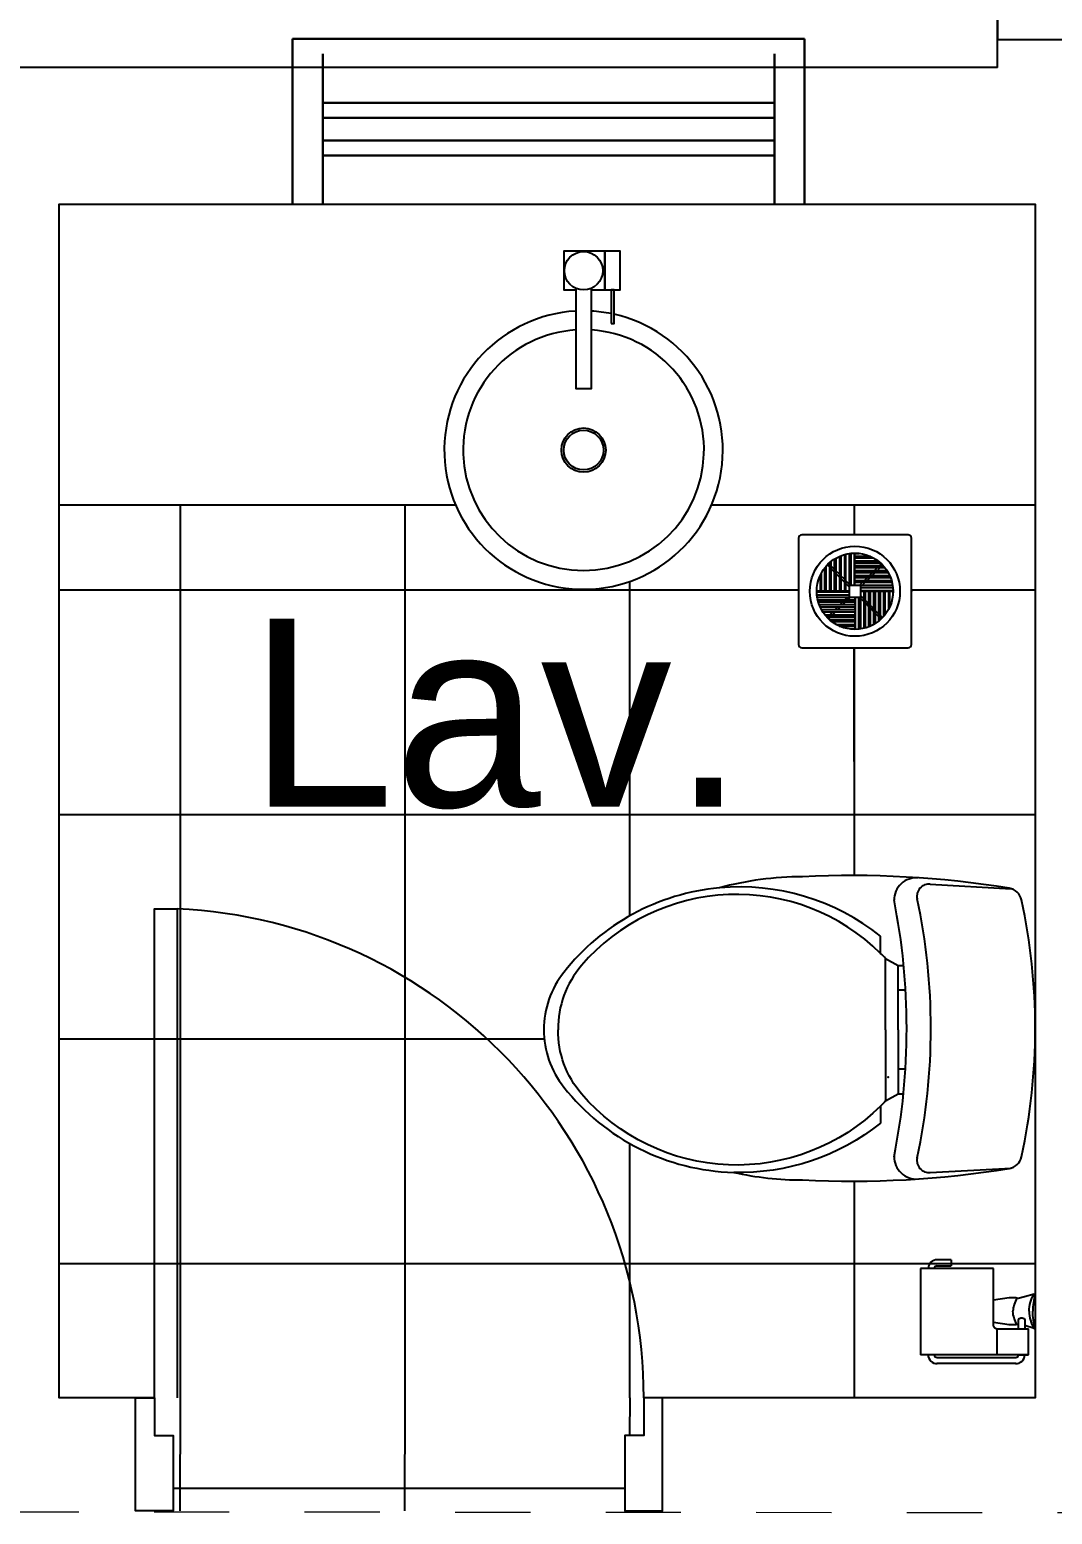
# Model space of a CAD drawing. Header units: millimetres. Extents: x 578 to 638.3, y 269.6 to 296.6.
# Drawn here: x 591.377 to 592.735, y 288.949 to 290.922 of the extents above; entities that cross this region are included whole.
import ezdxf
from ezdxf.enums import TextEntityAlignment as Align

# ---------------------------------------------------------------- set-up
doc = ezdxf.new("R2010")
doc.units = ezdxf.units.MM
doc.linetypes.add('Masc$0$T05', pattern=[3, 2, -1])
for name, color, linetype in [('Cotas', 2, 'Continuous'), ('GIRO', 1, 'Continuous'), ('ID-WC', 7, 'Continuous'), ('WC-DET1', 8, 'Continuous'), ('WC-DET2', 15, 'Continuous'), ('WC-OUTL', 7, 'Continuous'), ('WC-SERIAL', 4, 'Continuous')]:
    doc.layers.add(name, color=color, linetype=linetype)
doc.layers.add('Janelas', color=10, linetype='Continuous', lineweight=30)
doc.styles.add('HELVECONDENSE', font='arial.ttf')
pattern_1 = [(0, (-330398.4268343513, -7393298.52156069), (0, 0.29845), []), (90, (-330398.4268343513, -7393298.52156069), (-0.29845, 1.827479186027638e-17), [])]

# ---------------------------------------------------------------- blocks, each defined once
blk = doc.blocks.new('C110P')
at = {"layer": 'WC-DET1'}
for p, q in [((-0.1915269525470186, -0.1394737942193065), (-0.1856125363340804, -0.0318458994320876)), ((0.1915269525470178, -0.1394737942193069), (0.1856125363340797, -0.03184589943208849)), ((-0.05077833094590567, -0.1819544274192665), (-0.08355022264715595, -0.1819544274192665)), ((0.05431554446898834, -0.1819544274192665), (0.08708743617023862, -0.1819544274192665))]:
    blk.add_line(p, q, dxfattribs=at)
at = {"layer": 'WC-DET1', "color": 7}
for p, q in [((-0.08355022264715595, -0.1819544274192665), (-0.08355022264715595, -0.1747643778002452)), ((-0.05077833094590567, -0.1722409959409974), (-0.05077833094590567, -0.1819544274192665)), ((0.05431554446898835, -0.172453798571669), (0.05431554446898834, -0.1819544274192665)), ((0.08708743617023862, -0.1819544274192665), (0.08708743617023863, -0.1751109265377636)), ((-0.09268853860231219, -0.1987271659831037), (-0.08355022264715595, -0.1819544274192665)), ((0.001768606761541336, -0.1819544274192665), (-0.05077833094590567, -0.1819544274192665)), ((0.001768606761541336, -0.1819544274192665), (0.05431554446898834, -0.1819544274192665)), ((0.09622575212539486, -0.1987271659831037), (0.08708743617023862, -0.1819544274192665))]:
    blk.add_line(p, q, dxfattribs=at)
for points in [[(-0.122414324985177, -0.2055605039165189, 0.1944056063866159), (-0.1867236047630947, -0.4195994293851729, 0.1684500269145761)], [(-0.09967791587056063, -0.2055605039165189, 0.4342170512204622), (-0.08355022264715595, -0.6027064589138152, 0.1826337667963633), (0.001768606761541336, -0.633813594657408, 2.693815112159577)], [(-0.09967791587056063, -0.2055605039165189), (-0.122414324985177, -0.2055605039165189, 0.416606398600508)], [(-0.09268853860231219, -0.1987271659831037, 0.008985134755129945), (-0.09967791587056063, -0.2055605039165189, 0.1826337667963633)], [(0.001768606761541336, -0.1987271659831037), (-0.09268853860231219, -0.1987271659831037, 0.008985134755129945)], [(0.001768606761541336, -0.1987271659831037), (0.09622575212539486, -0.1987271659831037, -0.4449381114470771)], [(0.1032151293936433, -0.2055605039165189, -0.4342170512204622), (0.08708743617023862, -0.6027064589138152, -0.1826337667963633), (0.001768606761541336, -0.633813594657408, -2.693815112159577)], [(0.09622575212539486, -0.1987271659831037, -0.008985134755129945), (0.1032151293936433, -0.2055605039165189, -0.1826337667963633)], [(0.1032151293936433, -0.2055605039165189), (0.1259515385082597, -0.2055605039165189, -0.416606398600508)], [(0.1259515385082597, -0.2055605039165189, -0.1778977256134315), (0.1914065319963385, -0.4006022457613264, -0.1684500269145761)]]:
    blk.add_lwpolyline(points, format="xyb", dxfattribs=at)
for centre, radius, start, end in [((-0.1701821595910146, -0.1576004053089739), 0.03002401618170511, 176.1327126090121, 269.9999999999999), ((0.1701821595910138, -0.1576004053089743), 0.03002401618170511, 269.9999999999999, 3.867287390987697), ((0, -1.045784619667287), 0.8750182292081169, 90, 101.2622240271162), ((-3.108624468950438e-15, -1.045784619667287), 0.8750182292081169, 78.73777597288361, 89.99999999999984)]:
    blk.add_arc(centre, radius, start, end, dxfattribs=at)
at = {"layer": 'WC-DET1'}
for centre, radius, start, end in [((-0.1756105627988066, -0.1412283818095323), 0.01601280863024273, 173.7092405227046, 282.0884622497418), ((-2.220446049250313e-16, -0.9611840308358142), 0.8225373306796401, 90, 102.0884622497414), ((-2.664535259100376e-15, -0.9611840308358142), 0.8225373306796401, 77.91153775025843, 89.99999999999984), ((0.1756105627988054, -0.1412283818095328), 0.01601280863024273, 257.9115377502581, 6.290759477295309)]:
    blk.add_arc(centre, radius, start, end, dxfattribs=at)
at = {"layer": 'WC-DET2', "linetype": 'ByBlock'}
blk.add_point((0.06505203506035995, -0.1952502419782016), dxfattribs=at)
at = {"layer": 'WC-OUTL'}
blk.add_lwpolyline([(0, 5.551115123125783e-16, 0.05300231429199562), (-0.1706836759366774, -0.01814423126980191, 0.308728813305216), (-0.1862321940999292, -0.03450023160748956, 0.05301381344892974), (-0.201431596649774, -0.3091993562696687, 0.06631926107765289), (-0.1867236047630947, -0.4195994293851729, 0.2055529328344461), (-0.0744119066919996, -0.6263603209910215, 0.1684500269145761), (0.001768606761541336, -0.6527921557300668, 0.1684500269145761), (0.07794912021508227, -0.6263603209910215, 0.2222378832335763), (0.1914065319963385, -0.4006022457613264, 0.0546760342686792), (0.2014315966497732, -0.3091993562696687, 0.05301381344892974), (0.1862321940999291, -0.03450023160749091, 0.3087288133052159), (0.1706836759366768, -0.0181442312698028, 0.05300231429199551)], format="xyb", close=True, dxfattribs=at)
at = {"layer": 'WC-SERIAL', "flags": 3}
blk.add_attdef('SERIAL', text='', height=0.02328198801972799, dxfattribs=at).set_placement((0.01902621645020247, -0.348673195344862), align=Align.TOP_CENTER)
blk = doc.blocks.new('acc-xx2')
at = {"layer": 'ID-WC'}
for points in [[(10.41458307068388, 212.8832929359487), (28.42152267994243, 212.8832929359487), (28.42152267994243, 264.279140748331), (-26.26198965782532, 264.279140748331), (-26.26198965782532, 212.8832929359487), (-10.41458307068388, 212.8832929359487)], [(-10.41458307068388, 215.0497063122502), (-10.41458307068388, 82.08015271018667), (10.41458307068388, 82.08015271018667), (10.41458307068388, 215.0497063122502)]]:
    blk.add_lwpolyline(points, dxfattribs=at)
for points in [[(28.42152267994243, 212.8832929359487), (48.72311263793381, 212.8832929359487), (48.72311263793381, 264.279140748331), (28.42152267994243, 264.279140748331)], [(36.60761405434459, 168.3620662348403), (40.53702126353164, 168.3620662348403), (40.53702126353164, 212.8832929359487), (36.60761405434459, 212.8832929359487)]]:
    blk.add_lwpolyline(points, close=True, dxfattribs=at)
blk.add_circle((0, 238.3612352780765), 25.53215469287189, dxfattribs=at)
for start, end in [(93.22717449724198, 77.34270510531498), (78.58704424057667, 86.77282550275802)]:
    blk.add_arc((0, 0), 185, start, end, dxfattribs=at)
at = {"layer": 'WC-DET1', "linetype": 'Continuous'}
for radius in [29.42057230583993, 26.42057230583993]:
    blk.add_circle((0, 0), radius, dxfattribs=at)
blk.add_arc((0, 0), 160, 93.7320864024975, 86.26791359750251, dxfattribs=at)
blk = doc.blocks.new('FD001')
at = {"color": 2}
blk.add_point((0, 0), dxfattribs=at)
at = {"layer": 'WC-DET1', "color": 7, "linetype": 'Continuous'}
blk.add_circle((0, -0.07500000000000018), 0.05986945301926738, dxfattribs=at)
at = {"layer": 'WC-DET2', "linetype": 'Continuous'}
for p, q in [((-0.03380069635445793, -0.03915027672159876), (-0.03481563262516474, -0.03812755758210695)), ((0, -0.02880481206152918), (0, -0.0246196667675056)), ((0, -0.03476059454766922), (0, -0.03057544925364564)), ((0, -0.04119930364554047), (0, -0.03701415835151689)), ((0.03227005938697758, -0.04119930364554047), (0.03509628287615563, -0.03839458765116444)), ((-0.03380069635445793, -0.0427299406130226), (-0.03660541234883397, -0.03990371712384455)), ((-0.02736198725658667, -0.04563835998166876), (-0.03154713255061026, -0.0414211216019913)), ((-0.02736198725658667, -0.04921802387310148), (-0.03154713255061026, -0.04500078549342046)), ((-0.02060135832341459, -0.05245083166537423), (-0.02478650361743817, -0.04823359328569676)), ((-0.02060135832341459, -0.05603049555681761), (-0.02478650361743817, -0.05181325717713303)), ((-0.01400170492748387, -0.05910109339789482), (-0.01818685022150746, -0.05488385501821735)), ((-0.01400170492748387, -0.06268075728934708), (-0.01818685022150746, -0.05846351890966428)), ((0, -0.04763801274341173), (0, -0.04345286744938814)), ((0, -0.05439864167658381), (0, -0.05021349638256023)), ((0, -0.06099829507251453), (0, -0.05681314977849095)), ((0.0123192427106531, -0.06099829507251453), (0.0165364810903359, -0.05681314977849095)), ((0.01589890660210536, -0.06099829507251453), (0.02011614498178282, -0.05681314977849095)), ((0.01896950444318435, -0.05439864167658381), (0.02318674282286537, -0.05021349638256023)), ((0.02254916833462772, -0.05439864167658381), (0.02676640671430341, -0.05021349638256023)), ((0.02578197612689692, -0.04763801274341173), (0.0299992145065815, -0.04345286744938814)), ((0.02936164001833141, -0.04763801274341173), (0.03357887839800888, -0.04345286744938814)), ((0.03584972327840319, -0.04119930364554047), (0.036872442417895, -0.04018436737483366)), ((-0.04619518793846922, -0.07500000000000018), (-0.0503803332324928, -0.07500000000000018)), ((-0.04023940545232918, -0.07500000000000018), (-0.04442455074635276, -0.07500000000000018)), ((-0.03380069635445793, -0.07500000000000018), (-0.03798584164848151, -0.07500000000000018)), ((-0.02736198725658667, -0.07500000000000018), (-0.03154713255061026, -0.07500000000000018)), ((-0.02060135832341459, -0.07500000000000018), (-0.02478650361743817, -0.07500000000000018)), ((-0.01400170492748387, -0.07500000000000018), (-0.01818685022150746, -0.07500000000000018)), ((-0.007723971366853988, -0.06542696670677994), (-0.01190911666087757, -0.06120972832710248)), ((-0.007723971366853988, -0.06900663059824108), (-0.01190911666087757, -0.06478939221856006)), ((-0.007723971366853988, -0.07500000000000018), (-0.01190911666087757, -0.07500000000000018)), ((0, -0.06727602863314441), (-0.007723971366853988, -0.06727602863314441)), ((-0.007723971366853988, -0.07500000000000018), (-0.007723971366853988, -0.08272397136685594)), ((0, -0.06727602863314441), (0, -0.06309088333912083)), ((0.00599336940175732, -0.06727602863314441), (0.01021060778144189, -0.06309088333912083)), ((0.00772397136685754, -0.07500000000000018), (0.00772397136685754, -0.06727602863314441)), ((0.00772397136685754, -0.07500000000000018), (0.01190911666088112, -0.07500000000000018)), ((0.009573033293218458, -0.06727602863314441), (0.01379027167289593, -0.06309088333912083)), ((0.01400170492748742, -0.07500000000000018), (0.01818685022151101, -0.07500000000000018)), ((0.02060135832341814, -0.07500000000000018), (0.02478650361744172, -0.07500000000000018)), ((0.02736198725659023, -0.07500000000000018), (0.03154713255061381, -0.07500000000000018)), ((0.03380069635446148, -0.07500000000000018), (0.03798584164848506, -0.07500000000000018)), ((0.04023940545233273, -0.07500000000000018), (0.04442455074635632, -0.07500000000000018)), ((0.04619518793847277, -0.07500000000000018), (0.05038033323249635, -0.07500000000000018)), ((-0.02254916833462595, -0.09560135832341654), (-0.02676640671430164, -0.09978650361744013)), ((-0.01896950444318257, -0.09560135832341654), (-0.02318674282286537, -0.09978650361744013)), ((-0.01589890660210358, -0.08900170492748583), (-0.02011614498178105, -0.09318685022150941)), ((-0.0123192427106531, -0.08900170492748583), (-0.01653648109033412, -0.09318685022150941)), ((-0.009573033293218458, -0.08272397136685594), (-0.01379027167289593, -0.08690911666087953)), ((-0.00599336940175732, -0.08272397136685594), (-0.01021060778144012, -0.08690911666087953)), ((0, -0.08272397136685594), (0.00772397136685754, -0.08272397136685594)), ((0, -0.08272397136685594), (0, -0.08690911666087953)), ((0, -0.08900170492748583), (0, -0.09318685022150941)), ((0, -0.09560135832341654), (0, -0.09978650361744013)), ((0.00772397136685754, -0.08099336940175927), (0.01190911666088112, -0.0852106077814403)), ((0.00772397136685754, -0.08457303329322041), (0.01190911666088112, -0.08879027167289788)), ((0.01400170492748742, -0.08731924271065328), (0.01818685022151101, -0.09153648109033607)), ((0.01400170492748742, -0.09089890660210553), (0.01818685022151101, -0.095116144981783)), ((0.02060135832341814, -0.09396950444318275), (0.02478650361744172, -0.09818674282286732)), ((0.02060135832341814, -0.09754916833462612), (0.02478650361744172, -0.1017664067143036)), ((-0.03584972327840141, -0.1088006963544599), (-0.03687244241789323, -0.1098156326251667)), ((-0.03227005938697758, -0.1088006963544599), (-0.03509628287615385, -0.1116054123488359)), ((-0.02936164001832964, -0.1023619872565886), (-0.03357887839800711, -0.1065471325506122)), ((-0.02578197612689692, -0.1023619872565886), (-0.02999921450657972, -0.1065471325506122)), ((0, -0.1023619872565886), (0, -0.1065471325506122)), ((0, -0.1088006963544599), (0, -0.1129858416484835)), ((0, -0.1152394054523311), (0, -0.1194245507463547)), ((0.02736198725659023, -0.1007819761268989), (0.03154713255061381, -0.1049992145065799)), ((0.02736198725659023, -0.1043616400183316), (0.03154713255061381, -0.1085788783980091)), ((0.03380069635446148, -0.1072700593869778), (0.03660541234883752, -0.1100962828761558)), ((0.03380069635446148, -0.1108497232784016), (0.03481563262516829, -0.1118724424178934)), ((0, -0.1211951879384712), (0, -0.1253803332324948))]:
    blk.add_line(p, q, dxfattribs=at)
for points in [[(-0.03380069635445793, -0.03719499754126243), (-0.03380069635445793, -0.07500000000000018)], [(-0.03154713255061026, -0.07500000000000018), (-0.03154713255061026, -0.03529504171031572)], [(-0.02736198725658667, -0.03230308045863506), (-0.02736198725658667, -0.07500000000000018)], [(-0.02478650361743817, -0.07500000000000018), (-0.02478650361743817, -0.03075822648927851)], [(-0.02060135832341459, -0.02866114675370479), (-0.02060135832341459, -0.07500000000000018)], [(-0.01818685022150746, -0.07500000000000018), (-0.01818685022150746, -0.02766139245846144)], [(-0.01400170492748387, -0.02625928248296727), (-0.01400170492748387, -0.07500000000000018)], [(-0.01190911666087757, -0.07500000000000018), (-0.01190911666087757, -0.02570620500195897)], [(-0.007723971366853988, -0.02487968923405059), (-0.007723971366853988, -0.07500000000000018)], [(-0.004987512190464116, -0.06727602863314441), (-0.004987512190464116, -0.02453387267580975)], [(-0.0008023668964405317, -0.02429436429434073), (-0.0008023668964405317, -0.06727602863314441)], [(0, -0.0246196667675056), (0.005790277051598736, -0.0246196667675056)], [(0.02092151754249372, -0.02880481206152918), (0, -0.02880481206152918)], [(0, -0.03057544925364564), (0.02445740329503643, -0.03057544925364564)], [(0.03086252636765785, -0.03476059454766922), (0, -0.03476059454766922)], [(0, -0.03701415835151689), (0.03359733797799791, -0.03701415835151689)], [(-0.04619518793846922, -0.05407848245750824), (-0.04619518793846922, -0.07500000000000018)], [(-0.04442455074635276, -0.07500000000000018), (-0.04442455074635276, -0.05054259670496375)], [(-0.04023940545232918, -0.04413747363234233), (-0.04023940545232918, -0.07500000000000018)], [(-0.03798584164848151, -0.07500000000000018), (-0.03798584164848151, -0.04140266202200227)], [(0.03780500245873597, -0.04119930364554047), (0, -0.04119930364554047)], [(0, -0.04345286744938814), (0.03970495828968446, -0.04345286744938814)], [(0.04269691954136334, -0.04763801274341173), (0, -0.04763801274341173)], [(0, -0.05021349638256023), (0.04424177351072345, -0.05021349638256023)], [(0.04633885324629539, -0.05439864167658381), (0, -0.05439864167658381)], [(0, -0.05681314977849095), (0.04733860754153874, -0.05681314977849095)], [(-0.05070563570565767, -0.07580236689644249), (-0.007723971366853988, -0.07580236689644249)], [(-0.0503803332324928, -0.07500000000000018), (-0.0503803332324928, -0.06920972294839967)], [(0.04874071751703113, -0.06099829507251453), (0, -0.06099829507251453)], [(0, -0.06309088333912083), (0.04929379499804298, -0.06309088333912083)], [(0.05012031076595136, -0.06727602863314441), (0, -0.06727602863314441)], [(0.00772397136685754, -0.07001248780953429), (0.05046612732419042, -0.07001248780953429)], [(0.05070563570565767, -0.07419763310355787), (0.00772397136685754, -0.07419763310355787)], [(0.00772397136685754, -0.1251203107659498), (0.00772397136685754, -0.07500000000000018)], [(0.01190911666088112, -0.07500000000000018), (0.01190911666088112, -0.1242937949980414)], [(0.01400170492748742, -0.1237407175170331), (0.01400170492748742, -0.07500000000000018)], [(0.01818685022151101, -0.07500000000000018), (0.01818685022151101, -0.1223386075415389)], [(0.02060135832341814, -0.1213388532462956), (0.02060135832341814, -0.07500000000000018)], [(0.02478650361744172, -0.07500000000000018), (0.02478650361744172, -0.1192417735107218)], [(0.02736198725659023, -0.1176969195413653), (0.02736198725659023, -0.07500000000000018)], [(0.03154713255061381, -0.07500000000000018), (0.03154713255061381, -0.1147049582896846)], [(0.03380069635446148, -0.1128050024587379), (0.03380069635446148, -0.07500000000000018)], [(0.03798584164848506, -0.07500000000000018), (0.03798584164848506, -0.1085973379779981)], [(0.04023940545233273, -0.105862526367658), (0.04023940545233273, -0.07500000000000018)], [(0.04442455074635632, -0.07500000000000018), (0.04442455074635632, -0.0994574032950366)], [(0.04619518793847277, -0.09592151754249212), (0.04619518793847277, -0.07500000000000018)], [(0.05038033323249635, -0.07500000000000018), (0.05038033323249635, -0.08079027705160069)], [(-0.007723971366853988, -0.07998751219046607), (-0.05046612732418865, -0.07998751219046607)], [(-0.05012031076594958, -0.08272397136685594), (0, -0.08272397136685594)], [(0, -0.08690911666087953), (-0.04929379499804121, -0.08690911666087953)], [(-0.04874071751703113, -0.08900170492748583), (0, -0.08900170492748583)], [(0, -0.09318685022150941), (-0.04733860754153696, -0.09318685022150941)], [(-0.04633885324629361, -0.09560135832341654), (0, -0.09560135832341654)], [(0.0008023668964440844, -0.1257056357056596), (0.0008023668964440844, -0.08272397136685594)], [(0.004987512190467669, -0.08272397136685594), (0.004987512190467669, -0.1254661273241906)], [(0, -0.09978650361744013), (-0.04424177351072167, -0.09978650361744013)], [(-0.04269691954136334, -0.1023619872565886), (0, -0.1023619872565886)], [(0, -0.1065471325506122), (-0.03970495828968268, -0.1065471325506122)], [(-0.03780500245873597, -0.1088006963544599), (0, -0.1088006963544599)], [(0, -0.1129858416484835), (-0.03359733797799791, -0.1129858416484835)], [(-0.03086252636765607, -0.1152394054523311), (0, -0.1152394054523311)], [(0, -0.1194245507463547), (-0.02445740329503465, -0.1194245507463547)], [(-0.02092151754249194, -0.1211951879384712), (0, -0.1211951879384712)], [(0, -0.1253803332324948), (-0.005790277051598736, -0.1253803332324948)]]:
    blk.add_lwpolyline(points, dxfattribs=at)
blk.add_circle((0, -0.07500000000000018), 0.05071198364244367, dxfattribs=at)
at = {"layer": 'WC-OUTL', "linetype": 'Continuous'}
blk.add_lwpolyline([(-0.07057974130727374, -0.1500000000000012), (0.07057974130727551, -0.1500000000000012, 0.414213562373095), (0.07500000000000107, -0.1455797413072757), (0.07500000000000107, -0.004420258692726442, 0.414213562373095), (0.07057974130727551, -8.881784197001252e-16), (-0.07057974130727374, 8.881784197001252e-16, 0.414213562373095), (-0.07499999999999929, -0.004420258692724666), (-0.07499999999999929, -0.1455797413072757, 0.414213562373095)], format="xyb", close=True, dxfattribs=at)
at = {"layer": 'WC-SERIAL', "flags": 3}
blk.add_attdef('SERIAL', text='', height=0.03, dxfattribs=at).set_placement((-0.006733228004165426, 0.07106339286434338), align=Align.TOP_CENTER)
blk = doc.blocks.new('CT767F')
at = {"layer": 'WC-DET1', "color": 7}
for p, q in [((0.02352939053825498, -0.01891910269807795), (0.02352939053825498, -0.01073204398271521)), ((0.05772644980041175, -0.01073204398354921), (0.05772644980041175, -0.01891910269807795)), ((0.057734522495406, -0.01891910269807795), (0.057729725316924, -0.01073204397050276)), ((0.01475315664873289, -0.05234113728162981), (-0.014753156648732, -0.05234113728162981)), ((-0.05681088810791568, -0.1308062325407304), (-0.05681088810791568, -0.1389964614733659)), ((0.05772644980041175, -0.130810813828262), (0.05772644980041175, -0.1389978725427907))]:
    blk.add_line(p, q, dxfattribs=at)
at = {"layer": 'WC-DET1'}
blk.add_line((0.02352939053825498, -0.04757564272886583), (0.05775105701872363, -0.04755550398836572), dxfattribs=at)
for points in [[(0, -0.004984904375525012, -0.1453354271286238), (-0.02292413557378126, 0.001822257191577137)], [(0, -0.004984904375525012, 0.1453354271286228), (0.02292413557378215, 0.001822257191577137)], [(-0.01762813156922771, -0.02101749571008948, 0.128411502603322), (0, -0.02630402713986335, 4.523629006937681)], [(0.0176281315692286, -0.02101749571008948, -0.128411502603322), (0, -0.02630402713986335, -4.523629006937681)]]:
    blk.add_lwpolyline(points, format="xyb", dxfattribs=at)
at = {"layer": 'WC-DET1', "color": 7}
blk.add_lwpolyline([(0.01703662817794527, -0.01891910269807795), (0.01187818480362601, -0.01891910269807795, -0.4142135623730951), (0.008700579325505053, -0.01574149721995699), (0.008700579325505053, -0.01390964946083617, -0.4142135623730951), (0.01187818480362601, -0.01073204398271521), (0.01908252909036889, -0.01073204398271521)], format="xyb", dxfattribs=at)
at = {"layer": 'WC-OUTL'}
for p, q in [((0.02352939053825498, -0.01073204398271521), (0.02352939053825498, -0.005740574298153334)), ((0.05772644980041175, -0.005740574298153334), (0.02352939053825498, -0.005740574298153334)), ((0.02352939053825498, -0.04757564272886583), (0.02352939053825498, -0.01891910269807795)), ((0.05772644980041175, -0.005740574298153334), (0.05772644980041175, -0.01073204398354921)), ((0.05772975881109943, -0.01073204395087668), (0.05772644980041175, -0.005740574298153334)), ((0.05772644980041175, -0.01891910269807795), (0.05772644980041175, -0.130810813828262)), ((-0.014753156648732, -0.05234113728162981), (-0.05681088810791568, -0.05234113728162981)), ((-0.05681088810791568, -0.05234113728162981), (-0.05681088810791568, -0.1308062325407304)), ((0.01974653009566119, -0.05234113728162981), (0.01475315664873289, -0.05234113728162981)), ((0.01974653009566119, -0.05232761942958408), (0.0218649316974826, -0.05021002616178905)), ((0.0218649316974826, -0.05021002616178905), (0.02352939053825498, -0.04757564272886583)), ((-0.06846813839471189, -0.1083802602578032), (-0.06028107826172846, -0.1083802602578023)), ((-0.05681088810791568, -0.1389964614733659), (-0.05681088810791568, -0.1490138567648813)), ((-0.05681088810791568, -0.1490138567648813), (0.05772644980041175, -0.1490138567648804)), ((0.05772644980041175, -0.1389978725427907), (0.05772644980041175, -0.1490138567648804))]:
    blk.add_line(p, q, dxfattribs=at)
for points in [[(-0.02292413557378126, 0.001822257191577137), (-0.02292413557378126, 0.003378544280645102)], [(-0.02292413557378126, 0.001822257191577137), (-0.01898995985237484, -0.01103455859431524), (-0.01687155825055342, -0.01920241705389447), (-0.01808207433027675, -0.02253006200803576), (-0.01808207433027675, -0.03145420361658768), (-0.014753156648732, -0.05232761942958408)], [(0.02292413557378215, 0.001822257191577137), (0.01908252909036889, -0.01073204398271521)], [(0.02292413557378215, 0.001822257191577137), (0.02292413557378215, 0.003378544280622009)], [(0.01703662817794527, -0.01891910269807795), (0.01808207433027764, -0.02253006200803576), (0.01808207433027764, -0.03145420361658768), (0.01475315664873289, -0.05232761942958408)], [(0.01908252909036889, -0.01073204398271521), (0.02352939053825498, -0.01073204398271521)], [(0.06138979448419057, -0.1272371082928663), (0.06138979448419057, -0.02249280823349675)], [(0.06957685461717666, -0.02242855161813218), (0.06957685461717578, -0.1273013649082078)], [(-0.06846813839471189, -0.1083802602578015), (-0.06846813839471277, -0.1273013649082078)], [(-0.06028107826172757, -0.1272371082928663), (-0.06028107826172846, -0.1083802602578023)]]:
    blk.add_lwpolyline(points, dxfattribs=at)
for points in [[(-0.02292413557378126, 0.003378544280645102, 0.06804101721506735), (0, 0, -1.301470766249126)], [(0.02292413557378215, 0.003378544280622009, -0.06804101721505704), (0, 0, 1.301470766249126)], [(0.02352939053825498, -0.01891910269807795), (0.01703662817794527, -0.01891910269807795, -0.4142135623730951)]]:
    blk.add_lwpolyline(points, format="xyb", dxfattribs=at)
for centre, radius, start, end in [((0.05773667343292299, -0.0225731054948568), 0.01184106356284014, 358.7408154818988, 90.03372729424117), ((0.05773667343292299, -0.0225731054948568), 0.003654003429855824, 358.7408154818988, 90.03372729424117), ((-0.05662795721045999, -0.1271568110314831), 0.01184106356284014, 178.7408154818988, 269.1148104835012), ((-0.05662795721045999, -0.1271568110314831), 0.003654003429855824, 178.7408154818988, 267.1303936342575), ((0.05773667343292299, -0.1271568110314831), 0.01184106356284014, 269.9662727057589, 1.259184518101183), ((0.05773667343292299, -0.1271568110314831), 0.003654003429855824, 269.9662727057589, 1.259184518101183)]:
    blk.add_arc(centre, radius, start, end, dxfattribs=at)
at = {"layer": 'WC-SERIAL', "flags": 3}
blk.add_attdef('SERIAL', text='', height=0.008426657049721998, dxfattribs=at).set_placement((0.001778405329115884, -0.09635436344522574), align=Align.TOP_CENTER)

msp = doc.modelspace()

# ---------------------------------------------------------------- hatches: boundary and pattern name
h = msp.add_hatch()
h.set_pattern_fill('NET', color=256, scale=0.094)
h.set_pattern_definition(pattern_1)
h.paths.add_polyline_path([(592.7124498999847, 289.5947713425793, -0.0530023142058161), (592.6943056687533, 289.4240876662024, -0.3087288135706792), (592.677949668484, 289.4085391482749, -0.05301381347451685), (592.4032505437435, 289.3933397459277, -0.05467603426867898), (592.3118476542231, 289.4033648103886, -0.2222378826777544), (592.0860895793821, 289.5168222209849, -0.1684500282346725), (592.059657744242, 289.5930027358644, -0.1684500254672925), (592.0860895785672, 289.66918324795, -0.2055529334396748), (592.2928504705715, 289.7814949473777, -0.06631926107766027), (592.4032505437435, 289.796202939231, -0.05385962644494532), (592.6822807800427, 289.7802917354219), (592.6806040026067, 289.7803838786148, -0.2717853238475909), (592.6943056687533, 289.7654550189563, -0.05300231420581635), (592.7124498999847, 289.5947713425793), (592.7124498999847, 290.2899191158303), (592.2822953868827, 290.2899191158303, -0.6574674958434604), (591.9426051384589, 290.2899191158303), (591.4156842474995, 290.2899191158303), (591.4156842474995, 289.1037356874385), (592.7124498999847, 289.1037356874385), (592.7124498999847, 289.1961882815175, -0.06703050023242849), (592.709166528185, 289.218781677302, -0.06703050023243812), (592.7124498999847, 289.2413750730865)])
h.paths.add_polyline_path([(592.6828625010612, 289.218781677302, 0.1285227896601805), (592.6881573281653, 289.2011399234124), (592.6902474255121, 289.201745049324), (592.6902474255121, 289.2069034923279, -0.4142135623730949), (592.6934250310233, 289.2100810978972), (592.6952568786737, 289.2100810978972, -0.4142135623730951), (592.6984344841849, 289.2069034923279), (592.6984344841849, 289.1996991478317), (592.7109887853667, 289.1958575418629, -0.1453354271286228), (592.7041816238134, 289.218781677302, -0.1453354271286237), (592.7109887853667, 289.2417058127411), (592.6981319695997, 289.2377716370337), (592.6873149786197, 289.2349661618882, 0.1167937997709217)], flags=16)
h.paths.add_polyline_path([(592.5601526714099, 289.2755925657638), (592.5701700667205, 289.2755925657638, -0.4096957182078788), (592.5820097170008, 289.2872506978401), (592.5819374517823, 289.2872504771166, 0.4079149911660495), (592.5701700667205, 289.2755925657638), (592.5783602956735, 289.2755925657638, -0.3996191937289219), (592.5820097170008, 289.2790636375957), (592.5819695657638, 289.2790634178036, 0.3964368477572253), (592.5783602956735, 289.2755925657638), (592.656825390929, 289.2755925657638), (592.656825390929, 289.2335348336437), (592.656825390929, 289.2040285209604), (592.656825390929, 289.1990486702361), (592.658956502034, 289.1969167452716), (592.661590885481, 289.1952522864976), (592.6902474255121, 289.1952522864976), (592.6984344841849, 289.1952522864976), (592.703425953915, 289.1952522864976), (592.703425953915, 289.1610552270376), (592.6984344843013, 289.1610519180485, -0.4143846008387725), (592.6865934228344, 289.149203940522), (592.6866656878783, 289.1492041612454, 0.4125988269403632), (592.6984344842431, 289.1610519515761), (592.6902474255121, 289.1610471552648, -0.4143860082585824), (592.6865934224852, 289.1573910007664), (592.6866335731402, 289.1573912205585, 0.4118166230317487), (592.6902474118333, 289.1610552270376), (592.5783557280602, 289.1610552270376, 0.4150332438349071), (592.5820097174083, 289.1573910007664), (592.5820097482583, 289.1573910007664, -0.4150357145128669), (592.5783557280602, 289.1610552270376), (592.5783557143814, 289.1610552270376), (592.5701686580369, 289.1610552270376, 0.4144664622380204), (592.582009717059, 289.149203940522), (592.5820098168269, 289.149203940522, -0.4144689299721667), (592.5701686580369, 289.1610552270376), (592.5601526714099, 289.1610552270376)], flags=16)
h.paths.add_polyline_path([(592.4023071552447, 290.1006360335686, -0.41421355273077), (592.3978868964996, 290.1050562926047), (592.3978868964996, 290.246215774905, -0.4142135623730948), (592.4023071554193, 290.2506360339411), (592.5434666376614, 290.2506360339411, -0.4142135623730948), (592.5478868965229, 290.246215774905), (592.5478868965229, 290.1050562926047, -0.4142135623730947), (592.5434666376614, 290.1006360335686)], flags=16)
h.paths.add_polyline_path([(592.4130174434913, 290.1756360337549, -1), (592.5327563495312, 290.1756360337549, -1)], flags=0)
h.paths.add_polyline_path([(592.422174912871, 290.1756360337549, -1), (592.5235988801514, 290.1756360337549, -1)], flags=0)
h.paths.add_polyline_path([(592.4406168371142, 290.1418353377321), (592.4350818940375, 290.1418353377321), (592.4331819382433, 290.1440889008754), (592.4393080181262, 290.1440889008754), (592.4435252565245, 290.1482740465962), (592.4301899769862, 290.1482740465962), (592.4286451230228, 290.1508495297693), (592.4461204897898, 290.1508495297693), (592.4503377281881, 290.1550346754902), (592.4265480432596, 290.1550346754902), (592.4255482889648, 290.1574491832816), (592.4527707515454, 290.1574491832816), (592.4569879899436, 290.1616343290024), (592.424146178987, 290.1616343290024), (592.423593101551, 290.163726916764), (592.4590966248588, 290.163726916764), (592.4633138632571, 290.1679120624848), (592.4227665857698, 290.1679120624848), (592.422420769225, 290.170648521971), (592.465162925183, 290.170648521971), (592.465162925183, 290.1748336667605), (592.4225065633009, 290.1748336667605), (592.4225065633009, 290.1756360337549), (592.4266917085561, 290.1756360337549), (592.4266917085561, 290.1965575509184), (592.428462345787, 290.2000934372135), (592.428462345787, 290.1756360337549), (592.4326474910422, 290.1756360337549), (592.4326474910422, 290.2064985597917), (592.4362021247443, 290.2108122848385), (592.4390862001974, 290.2079060927444), (592.4390862001974, 290.2134410359376), (592.441339763981, 290.2153409917318), (592.441339763981, 290.2092149120235), (592.4455249092944, 290.204997673858), (592.4455249092944, 290.2183329530471), (592.4481003929332, 290.2198778076508), (592.4481003929332, 290.2024024401271), (592.4522855381883, 290.1981852019616), (592.4522855381883, 290.2219748871811), (592.454700046329, 290.2229746414759), (592.454700046329, 290.1957521785461), (592.4588851915842, 290.1915349403807), (592.4588851915842, 290.2243767513373), (592.4609777798696, 290.2249298284241), (592.4609777798696, 290.1894263049998), (592.465162925183, 290.1852090668344), (592.465162925183, 290.2257563446128), (592.4678993843199, 290.2261021614485), (592.4678993843199, 290.1833600050249), (592.4720845296333, 290.1833600050249), (592.4720845296333, 290.2260163670816), (592.4728868965112, 290.2260163670816), (592.4728868965112, 290.2218312213608), (592.4938084140822, 290.2218312213608), (592.4973442997953, 290.2200605843627), (592.4728868965112, 290.2200605843627), (592.4728868965112, 290.2158754395732), (592.5037494228973, 290.2158754395732), (592.5080631474784, 290.2123208057546), (592.5051569559082, 290.2094367297777), (592.510691898985, 290.2094367297777), (592.5125918548374, 290.2071831666344), (592.5064657748962, 290.2071831666344), (592.5022485365562, 290.2029980209135), (592.5155838160363, 290.2029980209135), (592.5171286700579, 290.2004225377404), (592.4996533032327, 290.2004225377404), (592.4954360648344, 290.1962373920196), (592.5192257497629, 290.1962373920196), (592.5202255040576, 290.1938228842282), (592.4930030414771, 290.1938228842282), (592.488785803137, 290.1896377385073), (592.5216276140354, 290.1896377385073), (592.5221806915297, 290.1875451507457), (592.4866771682218, 290.1875451507457), (592.4824599298236, 290.1833600050249), (592.5230072073109, 290.1833600050249), (592.5233530238556, 290.1806235455387), (592.4806108678977, 290.1806235455387), (592.4806108678977, 290.1764384007492), (592.5232672297798, 290.1764384007492), (592.5232672297798, 290.1756360337549), (592.5190820844664, 290.1756360337549), (592.5190820844664, 290.1547145165914), (592.5173114472937, 290.1511786302962), (592.5173114472937, 290.1756360337549), (592.5131263019803, 290.1756360337549), (592.5131263019803, 290.1447735077181), (592.5095716683363, 290.1404597826713), (592.5066875928833, 290.1433659747653), (592.5066875928833, 290.1378310315721), (592.5044340290997, 290.1359310757779), (592.5044340290997, 290.1420571554863), (592.5002488837863, 290.1462743936517), (592.5002488837863, 290.1329391144627), (592.4976734001475, 290.131394259859), (592.4976734001475, 290.1488696273827), (592.4934882548341, 290.1530868655481), (592.4934882548341, 290.1292971803286), (592.4910737467517, 290.1282974260338), (592.4910737467517, 290.1555198889636), (592.4868886014383, 290.1597371271291), (592.4868886014383, 290.1268953161725), (592.484796013211, 290.1263422390857), (592.484796013211, 290.1618457625099), (592.4806108678977, 290.1660630006754), (592.4806108678977, 290.125515722897), (592.4778744087025, 290.1251699060612), (592.4778744087025, 290.1679120624848), (592.4736892634473, 290.1679120624848), (592.4736892634473, 290.1252557004281), (592.4728868965112, 290.1252557004281), (592.4728868965112, 290.129440846149), (592.4519653789985, 290.129440846149), (592.4484294932272, 290.1312114831471), (592.4728868965112, 290.1312114831471), (592.4728868965112, 290.1353966279366), (592.4420243701834, 290.1353966279366), (592.4377106456022, 290.1389512617552)], flags=0)
h.paths.add_polyline_path([(591.4195289279969, 289.6532756725737), (592.3616844532598, 289.6532756725737), (592.3616844532598, 290.271488497261), (591.4195289279969, 290.271488497261)], flags=24)
h = msp.add_hatch()
h.set_pattern_fill('NET', color=256, scale=0.094)
h.set_pattern_definition(pattern_1)
h.paths.add_polyline_path([(591.9426051384589, 290.2899191158303), (591.4156842474995, 290.2899191158303), (591.4156842474995, 289.1037356874385), (591.542397735052, 289.1037356874385), (591.542397735052, 289.7537356859484), (591.5723977743701, 289.7537356859484, -0.4004453481632151), (592.1923977347842, 289.1037356874385), (592.7124498999847, 289.1037356874385), (592.7124498999847, 289.1961882815175, -0.06703050023242849), (592.709166528185, 289.218781677302, -0.06703050023243931), (592.7124498999847, 289.2413750730865), (592.7124498999847, 289.5947713425793, -0.05300231420581611), (592.6943056687533, 289.4240876662024, -0.3087288135706804), (592.677949668484, 289.4085391482749, -0.05301381347451709), (592.4032505437435, 289.3933397459277, -0.05467603426867833), (592.3118476542231, 289.4033648103886, -0.2222378826777543), (592.0860895793821, 289.5168222209849, -0.1684500282346727), (592.059657744242, 289.5930027358644, -0.1684500254672924), (592.0860895785672, 289.66918324795, -0.2055529334396769), (592.2928504705715, 289.7814949473777, -0.0663192610776481), (592.4032505437435, 289.796202939231, -0.05385962644494884), (592.6822807800427, 289.7802917354219), (592.6806040026067, 289.7803838786148, -0.2717853238475922), (592.6943056687533, 289.7654550189563, -0.05300231420581638), (592.7124498999847, 289.5947713425793), (592.7124498999847, 290.2899191158303), (592.2822953868827, 290.2899191158303, -0.6574674958434611)])
h.paths.add_polyline_path([(592.3978868964996, 290.246215774905, -0.4142135623730939), (592.4023071554193, 290.2506360339411), (592.5434666376614, 290.2506360339411, -0.4142135623730948), (592.5478868965229, 290.246215774905), (592.5478868965229, 290.1050562926047, -0.4142135623730947), (592.5434666376614, 290.1006360335686), (592.4023071554193, 290.1006360335686, -0.4142135623730948), (592.3978868964996, 290.1050562926047)], flags=16)
h.paths.add_polyline_path([(592.5327563495312, 290.1756360337549, -1), (592.4130174434913, 290.1756360337549, -1)], flags=0)
h.paths.add_polyline_path([(592.5235988801514, 290.1756360337549, -1), (592.422174912871, 290.1756360337549, -1)], flags=0)
h.paths.add_polyline_path([(592.4225065633009, 290.1748336667605), (592.4225065633009, 290.1756360337549), (592.4266917085561, 290.1756360337549), (592.4266917085561, 290.1965575509184), (592.428462345787, 290.2000934372135), (592.428462345787, 290.1756360337549), (592.4326474910422, 290.1756360337549), (592.4326474910422, 290.2064985597917), (592.4362021247443, 290.2108122848385), (592.4390862001974, 290.2079060927444), (592.4390862001974, 290.2134410359376), (592.441339763981, 290.2153409917318), (592.441339763981, 290.2092149120235), (592.4455249092944, 290.204997673858), (592.4455249092944, 290.2183329530471), (592.4481003929332, 290.2198778076508), (592.4481003929332, 290.2024024401271), (592.4522855381883, 290.1981852019616), (592.4522855381883, 290.2219748871811), (592.454700046329, 290.2229746414759), (592.454700046329, 290.1957521785461), (592.4588851915842, 290.1915349403807), (592.4588851915842, 290.2243767513373), (592.4609777798696, 290.2249298284241), (592.4609777798696, 290.1894263049998), (592.465162925183, 290.1852090668344), (592.465162925183, 290.2257563446128), (592.4678993843199, 290.2261021614485), (592.4678993843199, 290.1833600050249), (592.4720845296333, 290.1833600050249), (592.4720845296333, 290.2260163670816), (592.4728868965112, 290.2260163670816), (592.4728868965112, 290.2218312213608), (592.4938084140822, 290.2218312213608), (592.4973442997953, 290.2200605843627), (592.4728868965112, 290.2200605843627), (592.4728868965112, 290.2158754395732), (592.5037494228973, 290.2158754395732), (592.5080631474784, 290.2123208057546), (592.5051569559082, 290.2094367297777), (592.510691898985, 290.2094367297777), (592.5125918548374, 290.2071831666344), (592.5064657748962, 290.2071831666344), (592.5022485365562, 290.2029980209135), (592.5155838160363, 290.2029980209135), (592.5171286700579, 290.2004225377404), (592.4996533032327, 290.2004225377404), (592.4954360648344, 290.1962373920196), (592.5192257497629, 290.1962373920196), (592.5202255040576, 290.1938228842282), (592.4930030414771, 290.1938228842282), (592.488785803137, 290.1896377385073), (592.5216276140354, 290.1896377385073), (592.5221806915297, 290.1875451507457), (592.4866771682218, 290.1875451507457), (592.4824599298236, 290.1833600050249), (592.5230072073109, 290.1833600050249), (592.5233530238556, 290.1806235455387), (592.4806108678977, 290.1806235455387), (592.4806108678977, 290.1764384007492), (592.5232672297798, 290.1764384007492), (592.5232672297798, 290.1756360337549), (592.5190820844664, 290.1756360337549), (592.5190820844664, 290.1547145165914), (592.5173114472937, 290.1511786302962), (592.5173114472937, 290.1756360337549), (592.5131263019803, 290.1756360337549), (592.5131263019803, 290.1447735077181), (592.5095716683363, 290.1404597826713), (592.5066875928833, 290.1433659747653), (592.5066875928833, 290.1378310315721), (592.5044340290997, 290.1359310757779), (592.5044340290997, 290.1420571554863), (592.5002488837863, 290.1462743936517), (592.5002488837863, 290.1329391144627), (592.4976734001475, 290.131394259859), (592.4976734001475, 290.1488696273827), (592.4934882548341, 290.1530868655481), (592.4934882548341, 290.1292971803286), (592.4910737467517, 290.1282974260338), (592.4910737467517, 290.1555198889636), (592.4868886014383, 290.1597371271291), (592.4868886014383, 290.1268953161725), (592.484796013211, 290.1263422390857), (592.484796013211, 290.1618457625099), (592.4806108678977, 290.1660630006754), (592.4806108678977, 290.125515722897), (592.4778744087025, 290.1251699060612), (592.4778744087025, 290.1679120624848), (592.4736892634473, 290.1679120624848), (592.4736892634473, 290.1252557004281), (592.4728868965112, 290.1252557004281), (592.4728868965112, 290.129440846149), (592.4519653789985, 290.129440846149), (592.4484294932272, 290.1312114831471), (592.4728868965112, 290.1312114831471), (592.4728868965112, 290.1353966279366), (592.4420243701834, 290.1353966279366), (592.4377106456022, 290.1389512617552), (592.4406168371142, 290.1418353377321), (592.4350818940375, 290.1418353377321), (592.4331819382433, 290.1440889008754), (592.4393080181262, 290.1440889008754), (592.4435252565245, 290.1482740465962), (592.4301899769862, 290.1482740465962), (592.4286451230228, 290.1508495297693), (592.4461204897898, 290.1508495297693), (592.4503377281881, 290.1550346754902), (592.4265480432596, 290.1550346754902), (592.4255482889648, 290.1574491832816), (592.4527707515454, 290.1574491832816), (592.4569879899436, 290.1616343290024), (592.424146178987, 290.1616343290024), (592.423593101551, 290.163726916764), (592.4590966248588, 290.163726916764), (592.4633138632571, 290.1679120624848), (592.4227665857698, 290.1679120624848), (592.422420769225, 290.170648521971), (592.465162925183, 290.170648521971), (592.465162925183, 290.1748336667605)], flags=0)
h.paths.add_polyline_path([(592.6828625010612, 289.218781677302, 0.1285227896601798), (592.6881573281653, 289.2011399234124), (592.6902474255121, 289.201745049324), (592.6902474255121, 289.2069034923279, -0.4142135623730542), (592.6934250310233, 289.2100810978972), (592.6952568786737, 289.2100810978972, -0.4142135623731359), (592.6984344841849, 289.2069034923279), (592.6984344841849, 289.1996991478317), (592.7109887853667, 289.1958575418629, -0.1453354271286228), (592.7041816238134, 289.218781677302, -0.1453354271286234), (592.7109887853667, 289.2417058127411), (592.6981319695997, 289.2377716370337), (592.6873149786197, 289.2349661618882, 0.1167937997709181)], flags=16)
h.paths.add_polyline_path([(592.5601526714099, 289.2755925657638), (592.5701700667205, 289.2755925657638, -0.4096957182078802), (592.5820097170008, 289.2872506978401), (592.5819374517823, 289.2872504771166, 0.4079149911661671), (592.5701700667205, 289.2755925657638), (592.5783602956735, 289.2755925657638, -0.3996191937289192), (592.5820097170008, 289.2790636375957), (592.5819695657638, 289.2790634178036, 0.3964368477577852), (592.5783602956735, 289.2755925657638), (592.656825390929, 289.2755925657638), (592.656825390929, 289.2335348336437), (592.656825390929, 289.2040285209604), (592.656825390929, 289.1990486702361), (592.658956502034, 289.1969167452716), (592.661590885481, 289.1952522864976), (592.6902474255121, 289.1952522864976), (592.6984344841849, 289.1952522864976), (592.703425953915, 289.1952522864976), (592.703425953915, 289.1610552270376), (592.6984344843013, 289.1610519180485, -0.4143846008387738), (592.6865934228344, 289.149203940522), (592.6866656878783, 289.1492041612454, 0.4125988269403755), (592.6984344842431, 289.1610519515761), (592.6902474255121, 289.1610471552648, -0.4143860082585846), (592.6865934224852, 289.1573910007664), (592.6866335731402, 289.1573912205585, 0.4118166230316585), (592.6902474118333, 289.1610552270376), (592.5783557280602, 289.1610552270376, 0.4150332438349271), (592.5820097174083, 289.1573910007664), (592.5820097482583, 289.1573910007664, -0.4150357145128669), (592.5783557280602, 289.1610552270376), (592.5783557143814, 289.1610552270376), (592.5701686580369, 289.1610552270376, 0.4144664622380252), (592.582009717059, 289.149203940522), (592.5820098168269, 289.149203940522, -0.4144689299721638), (592.5701686580369, 289.1610552270376), (592.5601526714099, 289.1610552270376)], flags=16)
h.paths.add_polyline_path([(591.4195289279969, 289.6532756725737), (592.3616844532598, 289.6532756725737), (592.3616844532598, 290.271488497261), (591.4195289279969, 290.271488497261)], flags=24)
h = msp.add_hatch()
h.set_pattern_fill('NET', color=256, scale=0.094)
h.set_pattern_definition(pattern_1)
h.paths.add_polyline_path([(592.1923977344932, 289.1037356874385), (591.542397735052, 289.1037356874385), (591.542397735052, 289.0537356866934), (591.5673977344932, 289.0537356866934), (591.5673977344932, 288.9537356870659), (592.167397735052, 288.9537356870659), (592.167397735052, 289.0537356866934), (592.1923977344932, 289.0537356866934)])

# ---------------------------------------------------------------- linework, layer by layer
for p, q in [((592.6624499003456, 290.8718274005168), (592.6624499003456, 291.9780718714409)), ((592.6624499003456, 290.8718274014481), (591.2156842462073, 290.8718274023794)), ((592.712449900916, 290.0757540615686), (592.712449900916, 289.7757540617549))]:
    msp.add_line(p, q)
at = {"linetype": 'Masc$0$T05', "lineweight": 15, "ltscale": 0.03}
msp.add_line((589.7418538411666, 288.9537356870659), (595.7006644168223, 288.9489775097408), dxfattribs=at)
for points in [[(592.8624499002408, 290.9089954935425), (592.8624499002408, 290.933995493915), (592.812449900427, 290.933995493915), (592.812449900427, 290.9589954942875), (592.6624499003456, 290.9589954933562), (592.6624499003456, 290.9089954926112)], [(591.5173977346794, 289.1037356874385), (591.542397735052, 289.1037356874385), (591.542397735052, 289.0537356866934), (591.5673977344932, 289.0537356866934), (591.5673977344932, 288.9537356852033), (591.5173977346794, 288.9537356852033)], [(592.2173977348657, 289.1037356874385), (592.1923977344932, 289.1037356874385), (592.1923977344932, 289.0537356866934), (592.167397735052, 289.0537356866934), (592.167397735052, 288.9537356852033), (592.2173977348657, 288.9537356852033)]]:
    msp.add_lwpolyline(points, close=True)
for points in [[(591.542397735052, 289.1037356874385), (591.4156842474995, 289.1037356874385), (591.4156842474995, 290.6899191152715), (592.7124498999847, 290.6899191152715), (592.7124498999847, 289.1037356874385), (592.1923977344932, 289.1037356874385)], [(591.542397735052, 289.1037356874385), (591.542397735052, 289.7537356859484), (591.5723977353127, 289.7537356859484), (591.5723977353127, 289.1037356874385)]]:
    msp.add_lwpolyline(points)
at = {"layer": 'GIRO'}
msp.add_arc((591.5416719283612, 289.1037356874385), 0.6507258064516126, 0, 87.29361607732582, dxfattribs=at)
at = {"layer": 'ID-WC'}
msp.add_lwpolyline([(591.9426051388664, 290.2899191158303), (591.4156842474995, 290.2899191158303), (591.4156842474995, 290.6899191152715), (592.7124498999847, 290.6899191152715), (592.7124498999847, 290.2899191158303), (592.282295386417, 290.2899191158303)], dxfattribs=at)
at = {"layer": 'Janelas', "color": 7}
for p, q in [((591.7260233574716, 290.909919115942), (591.7260233574716, 290.8899191163891)), ((592.4060233571736, 290.909919115942), (591.7260233574716, 290.909919115942)), ((592.4060233571736, 290.8899191163891), (592.4060233571736, 290.909919115942))]:
    msp.add_line(p, q, dxfattribs=at)
at = {"layer": 'Janelas'}
for p, q in [((591.7260233574716, 290.6899191152715), (591.7260233574716, 290.8899191163891)), ((591.7660233575089, 290.6899191152715), (591.7660233575089, 290.8899191163891)), ((592.3660233571363, 290.6899191152715), (592.3660233571363, 290.8899191163891)), ((592.4060233571736, 290.6899191152715), (592.4060233571736, 290.8899191154578)), ((592.3660233571363, 290.8049191145637), (591.7660233575089, 290.8049191145637)), ((592.3660233571363, 290.7749191143029), (591.7660233575089, 290.7749191143029))]:
    msp.add_line(p, q, dxfattribs=at)
at = {"layer": 'Janelas', "color": 8}
for p, q in [((591.7660233575089, 290.8049191145637), (591.7660233575089, 290.824919115048)), ((592.3660233571363, 290.824919115048), (591.7660233575089, 290.824919115048)), ((592.3660233571363, 290.8049191145637), (592.3660233571363, 290.824919115048)), ((591.7660233575089, 290.75491911475), (591.7660233575089, 290.7749191143029)), ((592.3660233571363, 290.75491911475), (592.3660233571363, 290.7749191143029)), ((592.3660233571363, 290.75491911475), (591.7660233575089, 290.75491911475))]:
    msp.add_line(p, q, dxfattribs=at)

# ---------------------------------------------------------------- block references
at = {"layer": 'ID-WC', "xscale": 0.001, "yscale": 0.001, "zscale": 0.001}
msp.add_blockref('acc-xx2', (592.1124502626417, 290.3632514674627), dxfattribs=at)
at = {"layer": 'ID-WC', "rotation": 270}
for name, p in [('FD001', (592.5478868965229, 290.1756360337549)), ('C110P', (592.7124498999847, 289.5947713425793)), ('CT767F', (592.709166528185, 289.218781677302))]:
    msp.add_blockref(name, p, dxfattribs=at)

# ---------------------------------------------------------------- texts
at = {"layer": 'Cotas', "insert": (591.6668190464152, 290.1392622545683), "char_height": 0.25, "attachment_point": 1, "style": 'HELVECONDENSE'}
msp.add_mtext_dynamic_manual_height_columns('Lav.', width=0.25, gutter_width=12.5, heights=[0.4059858428790528], dxfattribs=at)

doc.saveas('drawing.dxf')
